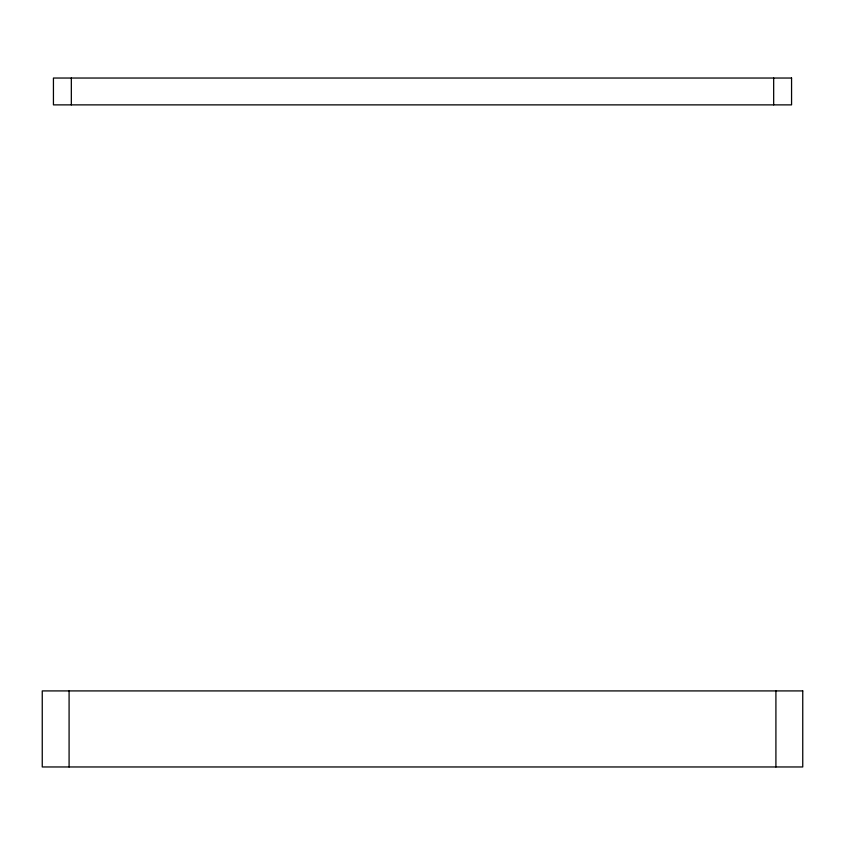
<?xml version="1.0" encoding="UTF-8"?>
<svg xmlns="http://www.w3.org/2000/svg" width="845" height="845" viewBox="0 0 845 845"><rect width="100%" height="100%" fill="white"/><g stroke="black" fill="none" stroke-linecap="round" stroke-linejoin="round"><path stroke-width="1.27" d="M775.911 690.914L775.911 766.964M773.671 78.036L773.671 104.875M71.329 78.036L71.329 104.875M69.089 690.914L69.089 766.964M791.564 78.036L53.436 78.036L53.436 104.875L791.564 104.875L791.564 78.036M802.75 690.914L42.25 690.914L42.25 766.964L802.75 766.964L802.75 690.914"/></g></svg>
